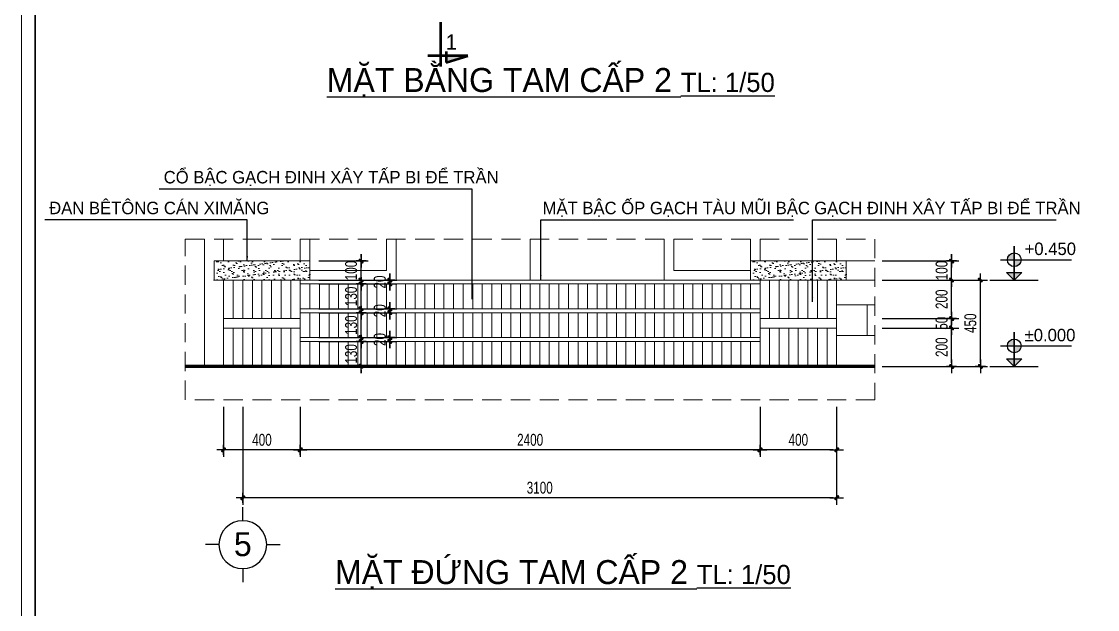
# Model space of a CAD drawing. Header units: inches. Extents: x 88947 to 296847, y 35049 to 161062.
# Drawn here: x 223304 to 228921, y 81401 to 84469 of the extents above; entities that cross this region are included whole.
import ezdxf
from ezdxf.enums import TextEntityAlignment as Align

# ---------------------------------------------------------------- set-up
doc = ezdxf.new("R2010")
doc.units = ezdxf.units.IN
doc.header["$MEASUREMENT"] = 0
doc.header["$PDMODE"] = 1
doc.linetypes.add('DASHED', pattern=[0.75, 0.5, -0.25])
for name, color, linetype, lineweight in [('A-Dims', 145, 'Continuous', 25), ('A-Text', 30, 'Continuous', 9), ('A-Wall', 2, 'Continuous', 35), ('CUA', 42, 'Continuous', 20), ('DIM', 7, 'Continuous', 25), ('GHICHU', 40, 'Continuous', 18), ('HACTH', 8, 'Continuous', 5), ('HATCH', 8, 'Continuous', 5), ('KHUNG 1', 6, 'Continuous', 70), ('KHUNG 2', 144, 'Continuous', 18), ('NETCAT', 4, 'Continuous', 53), ('netthay', 254, 'Continuous', 25), ('THAY', 3, 'Continuous', 18)]:
    doc.layers.add(name, color=color, linetype=linetype, lineweight=lineweight)
doc.layers.add('text', color=2, linetype='Continuous')
doc.styles.add('FRANKO', font='VFRANKO.TTF')
doc.styles.add('TEXT', font='VHELVCN.TTF')
doc.styles.add('tieude', font='VSOUVB.TTF')
doc.styles.add('VHELVEN', font='VHELVEN.TTF')
doc.styles.add('VNCENTURYH', font='VHAVAN.TTF')
doc.styles.add('VNI-HELVE', font='VHELVEN.TTF')
doc.styles.add('VNI-HELVE-CONDENSE', font='VNARIAL.TTF', dxfattribs={"width": 0.7})
doc.dimstyles.new('TAS-50', dxfattribs={"dimscale": 25, "dimtxt": 2.5, "dimasz": 0.7, "dimexe": 1.5, "dimexo": 1.5, "dimgap": 0.8, "dimtad": 1, "dimdec": 0, "dimzin": 3, "dimdsep": 46, "dimtxsty": 'VNI-HELVE-CONDENSE', "dimblk": 'TICK', "dimcen": 2.5, "dimclrt": 71, "dimazin": 2, "dimtfac": 0.75, "dimtdec": 0, "dimtix": 1, "dimtmove": 2, "dimatfit": 2, "dimldrblk": 'TICK123', "dimfxl": 1.5, "dimtolj": 1, "dimtzin": 0, "dimarcsym": 0})
doc.dimstyles.new('TL 50', dxfattribs={"dimscale": 50, "dimtxt": 1.25, "dimasz": 0.5, "dimexe": 1, "dimexo": 1, "dimgap": 0.5, "dimtad": 1, "dimdec": 0, "dimzin": 3, "dimdsep": 46, "dimtxsty": 'VNI-HELVE-CONDENSE', "dimblk": 'DOT', "dimcen": 2, "dimclrt": 7, "dimazin": 2, "dimtfac": 0.75, "dimtdec": 0, "dimtix": 1, "dimtmove": 2, "dimatfit": 2, "dimfxl": 1.5, "dimtolj": 1, "dimtzin": 0, "dimarcsym": 0})

# ---------------------------------------------------------------- blocks, each defined once
blk = doc.blocks.new('khung ten')
at = {"layer": 'A-Wall', "ltscale": 0.7}
blk.add_lwpolyline([(267204, -219099), (305804, -219099), (305804, -190799), (267204, -190799)], close=True, dxfattribs=at)
at = {"layer": 'KHUNG 2', "ltscale": 0.7}
blk.add_lwpolyline([(267004, -219299), (306004, -219299), (306004, -190599), (267004, -190599)], close=True, dxfattribs=at)
blk = doc.blocks.new('TICK')
at = {"layer": 'A-Dims', "color": 1}
for p, q in [((-2, 0), (2, 0)), ((0, 1.5), (0, -1.5))]:
    blk.add_line(p, q, dxfattribs=at)
at = {"layer": 'A-Dims', "color": 1, "const_width": 0.788}
blk.add_lwpolyline([(-0.33, -0.35), (0.38, 0.38)], dxfattribs=at)
at = {"layer": 'A-Dims', "color": 1, "const_width": 0.394}
for points in [[(0.24, 0.52, -0.414214), (0.52, 0.52, -1)], [(0.52, 0.52, -0.414214), (0.52, 0.24, -1)], [(-0.47, -0.21, 0.414214), (-0.47, -0.49, 1)], [(-0.47, -0.49, 0.414214), (-0.19, -0.49, 1)]]:
    blk.add_lwpolyline(points, format="xyb", dxfattribs=at)
blk = doc.blocks.new('*D1241')
at = {"layer": 'Defpoints', "color": 0}
for p in [(227159.6, 82495.1), (227559.6, 82495.1), (227159.6, 82233.9)]:
    blk.add_point(p, dxfattribs=at)
at = {"layer": 'DIM', "color": 0, "lineweight": -2}
for p, q in [((227159.6, 82457.6), (227159.6, 82196.4)), ((227559.6, 82457.6), (227559.6, 82196.4)), ((227542.1, 82233.9), (227177.1, 82233.9))]:
    blk.add_line(p, q, dxfattribs=at)
at = {"layer": 'DIM', "color": 0, "lineweight": -2, "xscale": 17.5, "yscale": 17.5, "zscale": 17.5, "rotation": 180}
blk.add_blockref('TICK', (227159.6, 82233.9), dxfattribs=at)
at = {"layer": 'DIM', "color": 0, "lineweight": -2, "xscale": 17.5, "yscale": 17.5, "zscale": 17.5}
blk.add_blockref('TICK', (227559.6, 82233.9), dxfattribs=at)
at = {"layer": 'DIM', "color": 71, "insert": (227359.6, 82285.8), "char_height": 62.5, "attachment_point": 5, "style": 'VNI-HELVE-CONDENSE'}
blk.add_mtext('\\A1;400', dxfattribs=at)
blk = doc.blocks.new('TICK123')
at = {"layer": 'A-Dims', "color": 1}
blk.add_lwpolyline([(0.05, 0, 0, 0.84, 0), (-2.11, 0, 8.4, 8.4, 0)], format="xyseb", dxfattribs=at)
blk = doc.blocks.new('*D1242')
at = {"layer": 'Defpoints', "color": 0}
for p in [(224759.6, 82495.1), (227159.6, 82495.1), (224759.6, 82233.9)]:
    blk.add_point(p, dxfattribs=at)
at = {"layer": 'DIM', "color": 0, "lineweight": -2}
for p, q in [((224759.6, 82457.6), (224759.6, 82196.4)), ((227159.6, 82457.6), (227159.6, 82196.4)), ((227142.1, 82233.9), (224777.1, 82233.9))]:
    blk.add_line(p, q, dxfattribs=at)
at = {"layer": 'DIM', "color": 0, "lineweight": -2, "xscale": 17.5, "yscale": 17.5, "zscale": 17.5, "rotation": 180}
blk.add_blockref('TICK', (224759.6, 82233.9), dxfattribs=at)
at = {"layer": 'DIM', "color": 0, "lineweight": -2, "xscale": 17.5, "yscale": 17.5, "zscale": 17.5}
blk.add_blockref('TICK', (227159.6, 82233.9), dxfattribs=at)
at = {"layer": 'DIM', "color": 71, "insert": (225959.6, 82285.8), "char_height": 62.5, "attachment_point": 5, "style": 'VNI-HELVE-CONDENSE'}
blk.add_mtext('\\A1;2400', dxfattribs=at)
blk = doc.blocks.new('*D1243')
at = {"layer": 'Defpoints', "color": 0}
for p in [(224359.6, 82495.1), (224759.6, 82495.1), (224359.6, 82233.9)]:
    blk.add_point(p, dxfattribs=at)
at = {"layer": 'DIM', "color": 0, "lineweight": -2}
for p, q in [((224359.6, 82457.6), (224359.6, 82196.4)), ((224759.6, 82457.6), (224759.6, 82196.4)), ((224742.1, 82233.9), (224377.1, 82233.9))]:
    blk.add_line(p, q, dxfattribs=at)
at = {"layer": 'DIM', "color": 0, "lineweight": -2, "xscale": 17.5, "yscale": 17.5, "zscale": 17.5, "rotation": 180}
blk.add_blockref('TICK', (224359.6, 82233.9), dxfattribs=at)
at = {"layer": 'DIM', "color": 0, "lineweight": -2, "xscale": 17.5, "yscale": 17.5, "zscale": 17.5}
blk.add_blockref('TICK', (224759.6, 82233.9), dxfattribs=at)
at = {"layer": 'DIM', "color": 71, "insert": (224559.6, 82285.8), "char_height": 62.5, "attachment_point": 5, "style": 'VNI-HELVE-CONDENSE'}
blk.add_mtext('\\A1;400', dxfattribs=at)
blk = doc.blocks.new('*D1244')
at = {"layer": 'Defpoints', "color": 0}
for p in [(224459.6, 82495.1), (227559.6, 82495.1), (224459.6, 81983.9)]:
    blk.add_point(p, dxfattribs=at)
at = {"layer": 'DIM', "color": 0, "lineweight": -2}
for p, q in [((224459.6, 82457.6), (224459.6, 81946.4)), ((227559.6, 82457.6), (227559.6, 81946.4)), ((227542.1, 81983.9), (224477.1, 81983.9))]:
    blk.add_line(p, q, dxfattribs=at)
at = {"layer": 'DIM', "color": 0, "lineweight": -2, "xscale": 17.5, "yscale": 17.5, "zscale": 17.5, "rotation": 180}
blk.add_blockref('TICK', (224459.6, 81983.9), dxfattribs=at)
at = {"layer": 'DIM', "color": 0, "lineweight": -2, "xscale": 17.5, "yscale": 17.5, "zscale": 17.5}
blk.add_blockref('TICK', (227559.6, 81983.9), dxfattribs=at)
at = {"layer": 'DIM', "color": 71, "insert": (226009.6, 82035.8), "char_height": 62.5, "attachment_point": 5, "style": 'VNI-HELVE-CONDENSE'}
blk.add_mtext('\\A1;3100', dxfattribs=at)
blk = doc.blocks.new('TRUCCOT')
for p, q in [((0, -140), (0, 0)), ((-250, -390), (-390, -390)), ((250, -390), (390, -390)), ((0, -640), (0, -780))]:
    blk.add_line(p, q)
blk.add_circle((0, -390), 250)
at = {"layer": 'GHICHU', "style": 'VHELVEN'}
blk.add_attdef('TRUC', text='', height=280, dxfattribs=at).set_placement((0, -390), align=Align.MIDDLE_CENTER)
blk = doc.blocks.new('*D1245')
at = {"layer": 'Defpoints', "color": 0}
for p in [(227759.6, 82869.4), (228159.8, 82869.4), (227759.6, 82669.4)]:
    blk.add_point(p, dxfattribs=at)
at = {"layer": 'DIM', "color": 0, "lineweight": -2}
for p, q in [((227797.1, 82869.4), (228197.3, 82869.4)), ((228159.8, 82686.9), (228159.8, 82851.9)), ((227797.1, 82669.4), (228197.3, 82669.4))]:
    blk.add_line(p, q, dxfattribs=at)
at = {"layer": 'DIM', "color": 0, "lineweight": -2, "xscale": 17.5, "yscale": 17.5, "zscale": 17.5}
for p, rotation in [((228159.8, 82869.4), 90), ((228159.8, 82669.4), 270)]:
    blk.add_blockref('TICK', p, dxfattribs=dict(at, rotation=rotation))
at = {"layer": 'DIM', "color": 71, "insert": (228107.9, 82769.4), "char_height": 62.5, "attachment_point": 5, "rotation": 90, "style": 'VNI-HELVE-CONDENSE'}
blk.add_mtext('\\A1;200', dxfattribs=at)
blk = doc.blocks.new('*D1246')
at = {"layer": 'Defpoints', "color": 0}
for p in [(227759.6, 82919.4), (228159.8, 82919.4), (227759.6, 82869.4)]:
    blk.add_point(p, dxfattribs=at)
at = {"layer": 'DIM', "color": 0, "lineweight": -2}
for p, q in [((227797.1, 82919.4), (228197.3, 82919.4)), ((228159.8, 82936.9), (228159.8, 82954.4)), ((228159.8, 82869.4), (228159.8, 82919.4)), ((227797.1, 82869.4), (228197.3, 82869.4)), ((228159.8, 82851.9), (228159.8, 82834.4))]:
    blk.add_line(p, q, dxfattribs=at)
at = {"layer": 'DIM', "color": 0, "lineweight": -2, "xscale": 17.5, "yscale": 17.5, "zscale": 17.5}
for p, rotation in [((228159.8, 82919.4), 270), ((228159.8, 82869.4), 90)]:
    blk.add_blockref('TICK', p, dxfattribs=dict(at, rotation=rotation))
at = {"layer": 'DIM', "color": 71, "insert": (228107.9, 82894.4), "char_height": 62.5, "attachment_point": 5, "rotation": 90, "style": 'VNI-HELVE-CONDENSE'}
blk.add_mtext('\\A1;50', dxfattribs=at)
blk = doc.blocks.new('*D1247')
at = {"layer": 'Defpoints', "color": 0}
for p in [(227759.6, 83119.4), (228159.8, 83119.4), (227759.6, 82919.4)]:
    blk.add_point(p, dxfattribs=at)
at = {"layer": 'DIM', "color": 0, "lineweight": -2}
for p, q in [((227797.1, 83119.4), (228197.3, 83119.4)), ((228159.8, 82936.9), (228159.8, 83101.9)), ((227797.1, 82919.4), (228197.3, 82919.4))]:
    blk.add_line(p, q, dxfattribs=at)
at = {"layer": 'DIM', "color": 0, "lineweight": -2, "xscale": 17.5, "yscale": 17.5, "zscale": 17.5}
for p, rotation in [((228159.8, 83119.4), 90), ((228159.8, 82919.4), 270)]:
    blk.add_blockref('TICK', p, dxfattribs=dict(at, rotation=rotation))
at = {"layer": 'DIM', "color": 71, "insert": (228107.9, 83019.4), "char_height": 62.5, "attachment_point": 5, "rotation": 90, "style": 'VNI-HELVE-CONDENSE'}
blk.add_mtext('\\A1;200', dxfattribs=at)
blk = doc.blocks.new('*D1248')
at = {"layer": 'Defpoints', "color": 0}
for p in [(227759.6, 83219.4), (228159.8, 83219.4), (227759.6, 83119.4)]:
    blk.add_point(p, dxfattribs=at)
at = {"layer": 'DIM', "color": 0, "lineweight": -2}
for p, q in [((228159.8, 83236.9), (228159.8, 83254.4)), ((227797.1, 83219.4), (228197.3, 83219.4)), ((228159.8, 83119.4), (228159.8, 83219.4)), ((227797.1, 83119.4), (228197.3, 83119.4)), ((228159.8, 83101.9), (228159.8, 83084.4))]:
    blk.add_line(p, q, dxfattribs=at)
at = {"layer": 'DIM', "color": 0, "lineweight": -2, "xscale": 17.5, "yscale": 17.5, "zscale": 17.5}
for p, rotation in [((228159.8, 83219.4), 270), ((228159.8, 83119.4), 90)]:
    blk.add_blockref('TICK', p, dxfattribs=dict(at, rotation=rotation))
at = {"layer": 'DIM', "color": 71, "insert": (228107.9, 83169.4), "char_height": 62.5, "attachment_point": 5, "rotation": 90, "style": 'VNI-HELVE-CONDENSE'}
blk.add_mtext('\\A1;100', dxfattribs=at)
blk = doc.blocks.new('*D1249')
at = {"layer": 'Defpoints', "color": 0}
for p in [(227759.6, 83119.4), (228309.8, 83119.4), (227759.6, 82669.4)]:
    blk.add_point(p, dxfattribs=at)
at = {"layer": 'DIM', "color": 0, "lineweight": -2}
for p, q in [((227797.1, 83119.4), (228347.3, 83119.4)), ((228309.8, 82686.9), (228309.8, 83101.9)), ((227797.1, 82669.4), (228347.3, 82669.4))]:
    blk.add_line(p, q, dxfattribs=at)
at = {"layer": 'DIM', "color": 0, "lineweight": -2, "xscale": 17.5, "yscale": 17.5, "zscale": 17.5}
for p, rotation in [((228309.8, 83119.4), 90), ((228309.8, 82669.4), 270)]:
    blk.add_blockref('TICK', p, dxfattribs=dict(at, rotation=rotation))
at = {"layer": 'DIM', "color": 71, "insert": (228257.9, 82894.4), "char_height": 62.5, "attachment_point": 5, "rotation": 90, "style": 'VNI-HELVE-CONDENSE'}
blk.add_mtext('\\A1;450', dxfattribs=at)
blk = doc.blocks.new('_Dot')
at = {"layer": 'netthay', "color": 0, "lineweight": -2}
blk.add_line((-0.5, 0), (-1, 0), dxfattribs=at)
at = {"layer": 'netthay', "color": 0, "const_width": 0.5}
blk.add_lwpolyline([(-0.25, 0, 1), (0.25, 0, 1)], format="xyb", close=True, dxfattribs=at)
blk = doc.blocks.new('A$C688775B1')
h = blk.add_hatch(color=256)
h.paths.add_polyline_path([(332, 278), (332, 372, 0.414214), (239, 278)])
h.paths.add_polyline_path([(332, 278), (332, 185, 0.414214), (426, 278)])
h = blk.add_hatch(color=256)
h.paths.add_polyline_path([(434, 104), (330, 104), (330, 0)])
h.paths.add_polyline_path([(330, 104), (226, 104), (330, 0)])
for p, q in [((332, 465), (330, 0)), ((330, 0), (332, 465)), ((145, 278), (1114, 278)), ((0, 0), (660, 0)), ((330, 0), (226, 104)), ((226, 104), (434, 104)), ((330, 0), (434, 104))]:
    blk.add_line(p, q)
blk.add_circle((332, 278), 93.5)
at = {"style": 'TEXT'}
blk.add_attdef('CAO ÑOÄ', (474, 342), '', height=170, dxfattribs=at)
blk = doc.blocks.new('dc')
at = {"layer": 'NETCAT'}
blk.add_hatch(color=256, dxfattribs=at).paths.add_polyline_path([(828, 672), (828, 147), (989, 147)])
for p, q in [((828, 672), (828, -310)), ((989, 147), (828, 672)), ((0, 0), (1087, 0)), ((717, 147), (989, 147))]:
    blk.add_line(p, q, dxfattribs=at)
at = {"style": 'VNI-HELVE', "flags": 4}
blk.add_attdef('E', text='', height=375, dxfattribs=at).set_placement((482, 272), align=Align.MIDDLE_CENTER)
blk = doc.blocks.new('*D2415')
at = {"layer": 'Defpoints', "color": 0}
for p in [(224819.6, 82799.4), (225076.9, 82799.4), (224819.6, 82669.4)]:
    blk.add_point(p, dxfattribs=at)
at = {"layer": 'DIM', "color": 0, "lineweight": -2}
for p, q in [((224857.1, 82799.4), (225114.4, 82799.4)), ((225076.9, 82816.9), (225076.9, 82834.4)), ((225076.9, 82669.4), (225076.9, 82799.4)), ((224857.1, 82669.4), (225114.4, 82669.4)), ((225076.9, 82651.9), (225076.9, 82634.4))]:
    blk.add_line(p, q, dxfattribs=at)
at = {"layer": 'DIM', "color": 0, "lineweight": -2, "xscale": 17.5, "yscale": 17.5, "zscale": 17.5}
for p, rotation in [((225076.9, 82799.4), 270), ((225076.9, 82669.4), 90)]:
    blk.add_blockref('TICK', p, dxfattribs=dict(at, rotation=rotation))
at = {"layer": 'DIM', "color": 71, "insert": (225025, 82734.4), "char_height": 62.5, "attachment_point": 5, "rotation": 90, "style": 'VNI-HELVE-CONDENSE'}
blk.add_mtext('\\A1;130', dxfattribs=at)
blk = doc.blocks.new('*D2416')
at = {"layer": 'Defpoints', "color": 0}
for p in [(224969.6, 82819.4), (224969.6, 82799.4), (225226.9, 82819.4)]:
    blk.add_point(p, dxfattribs=at)
at = {"layer": 'DIM', "color": 0, "lineweight": -2}
for p, q in [((225226.9, 82836.9), (225226.9, 82854.4)), ((225007.1, 82819.4), (225264.4, 82819.4)), ((225007.1, 82799.4), (225264.4, 82799.4)), ((225226.9, 82799.4), (225226.9, 82819.4)), ((225226.9, 82781.9), (225226.9, 82764.4))]:
    blk.add_line(p, q, dxfattribs=at)
at = {"layer": 'DIM', "color": 0, "lineweight": -2, "xscale": 17.5, "yscale": 17.5, "zscale": 17.5}
for p, rotation in [((225226.9, 82819.4), 270), ((225226.9, 82799.4), 90)]:
    blk.add_blockref('TICK', p, dxfattribs=dict(at, rotation=rotation))
at = {"layer": 'DIM', "color": 71, "insert": (225175, 82809.4), "char_height": 62.5, "attachment_point": 5, "rotation": 90, "style": 'VNI-HELVE-CONDENSE'}
blk.add_mtext('\\A1;20', dxfattribs=at)
blk = doc.blocks.new('*D2417')
at = {"layer": 'Defpoints', "color": 0}
for p in [(224819.6, 82949.4), (225076.9, 82949.4), (224819.6, 82819.4)]:
    blk.add_point(p, dxfattribs=at)
at = {"layer": 'DIM', "color": 0, "lineweight": -2}
for p, q in [((225076.9, 82966.9), (225076.9, 82984.4)), ((224857.1, 82949.4), (225114.4, 82949.4)), ((225076.9, 82819.4), (225076.9, 82949.4)), ((224857.1, 82819.4), (225114.4, 82819.4)), ((225076.9, 82801.9), (225076.9, 82784.4))]:
    blk.add_line(p, q, dxfattribs=at)
at = {"layer": 'DIM', "color": 0, "lineweight": -2, "xscale": 17.5, "yscale": 17.5, "zscale": 17.5}
for p, rotation in [((225076.9, 82949.4), 270), ((225076.9, 82819.4), 90)]:
    blk.add_blockref('TICK', p, dxfattribs=dict(at, rotation=rotation))
at = {"layer": 'DIM', "color": 71, "insert": (225025, 82884.4), "char_height": 62.5, "attachment_point": 5, "rotation": 90, "style": 'VNI-HELVE-CONDENSE'}
blk.add_mtext('\\A1;130', dxfattribs=at)
blk = doc.blocks.new('*D2418')
at = {"layer": 'Defpoints', "color": 0}
for p in [(224969.6, 82969.4), (225226.9, 82969.4), (224969.6, 82949.4)]:
    blk.add_point(p, dxfattribs=at)
at = {"layer": 'DIM', "color": 0, "lineweight": -2}
for p, q in [((225007.1, 82969.4), (225264.4, 82969.4)), ((225226.9, 82986.9), (225226.9, 83004.4)), ((225226.9, 82949.4), (225226.9, 82969.4)), ((225007.1, 82949.4), (225264.4, 82949.4)), ((225226.9, 82931.9), (225226.9, 82914.4))]:
    blk.add_line(p, q, dxfattribs=at)
at = {"layer": 'DIM', "color": 0, "lineweight": -2, "xscale": 17.5, "yscale": 17.5, "zscale": 17.5}
for p, rotation in [((225226.9, 82969.4), 270), ((225226.9, 82949.4), 90)]:
    blk.add_blockref('TICK', p, dxfattribs=dict(at, rotation=rotation))
at = {"layer": 'DIM', "color": 71, "insert": (225175, 82959.4), "char_height": 62.5, "attachment_point": 5, "rotation": 90, "style": 'VNI-HELVE-CONDENSE'}
blk.add_mtext('\\A1;20', dxfattribs=at)
blk = doc.blocks.new('*D2419')
at = {"layer": 'Defpoints', "color": 0}
for p in [(224819.6, 83099.4), (225076.9, 83099.4), (224819.6, 82969.4)]:
    blk.add_point(p, dxfattribs=at)
at = {"layer": 'DIM', "color": 0, "lineweight": -2}
for p, q in [((225076.9, 83116.9), (225076.9, 83134.4)), ((224857.1, 83099.4), (225114.4, 83099.4)), ((225076.9, 82969.4), (225076.9, 83099.4)), ((224857.1, 82969.4), (225114.4, 82969.4)), ((225076.9, 82951.9), (225076.9, 82934.4))]:
    blk.add_line(p, q, dxfattribs=at)
at = {"layer": 'DIM', "color": 0, "lineweight": -2, "xscale": 17.5, "yscale": 17.5, "zscale": 17.5}
for p, rotation in [((225076.9, 83099.4), 270), ((225076.9, 82969.4), 90)]:
    blk.add_blockref('TICK', p, dxfattribs=dict(at, rotation=rotation))
at = {"layer": 'DIM', "color": 71, "insert": (225025, 83034.4), "char_height": 62.5, "attachment_point": 5, "rotation": 90, "style": 'VNI-HELVE-CONDENSE'}
blk.add_mtext('\\A1;130', dxfattribs=at)
blk = doc.blocks.new('*D2420')
at = {"layer": 'Defpoints', "color": 0}
for p in [(224969.6, 83119.4), (224969.6, 83099.4), (225226.9, 83119.4)]:
    blk.add_point(p, dxfattribs=at)
at = {"layer": 'DIM', "color": 0, "lineweight": -2}
for p, q in [((225226.9, 83136.9), (225226.9, 83154.4)), ((225007.1, 83119.4), (225264.4, 83119.4)), ((225007.1, 83099.4), (225264.4, 83099.4)), ((225226.9, 83099.4), (225226.9, 83119.4)), ((225226.9, 83081.9), (225226.9, 83064.4))]:
    blk.add_line(p, q, dxfattribs=at)
at = {"layer": 'DIM', "color": 0, "lineweight": -2, "xscale": 17.5, "yscale": 17.5, "zscale": 17.5}
for p, rotation in [((225226.9, 83119.4), 270), ((225226.9, 83099.4), 90)]:
    blk.add_blockref('TICK', p, dxfattribs=dict(at, rotation=rotation))
at = {"layer": 'DIM', "color": 71, "insert": (225175, 83109.4), "char_height": 62.5, "attachment_point": 5, "rotation": 90, "style": 'VNI-HELVE-CONDENSE'}
blk.add_mtext('\\A1;20', dxfattribs=at)
blk = doc.blocks.new('*D2421')
at = {"layer": 'Defpoints', "color": 0}
for p in [(224819.6, 83219.4), (225076.9, 83219.4), (224819.6, 83119.4)]:
    blk.add_point(p, dxfattribs=at)
at = {"layer": 'DIM', "color": 0, "lineweight": -2}
for p, q in [((225076.9, 83236.9), (225076.9, 83254.4)), ((224857.1, 83219.4), (225114.4, 83219.4)), ((225076.9, 83119.4), (225076.9, 83219.4)), ((224857.1, 83119.4), (225114.4, 83119.4)), ((225076.9, 83101.9), (225076.9, 83084.4))]:
    blk.add_line(p, q, dxfattribs=at)
at = {"layer": 'DIM', "color": 0, "lineweight": -2, "xscale": 17.5, "yscale": 17.5, "zscale": 17.5}
for p, rotation in [((225076.9, 83219.4), 270), ((225076.9, 83119.4), 90)]:
    blk.add_blockref('TICK', p, dxfattribs=dict(at, rotation=rotation))
at = {"layer": 'DIM', "color": 71, "insert": (225025, 83169.4), "char_height": 62.5, "attachment_point": 5, "rotation": 90, "style": 'VNI-HELVE-CONDENSE'}
blk.add_mtext('\\A1;100', dxfattribs=at)

msp = doc.modelspace()

# ---------------------------------------------------------------- hatches: boundary and pattern name
at = {"layer": 'HACTH'}
h = msp.add_hatch(dxfattribs=at)
h.set_pattern_fill('AR-SAND', color=256, scale=20, style=0)
h.set_pattern_definition([(37.5, (224309.634, 83119.44), (-1.2599, 38.5365), [0, -30.4, 0, -34, 0, -32.5]), (7.5, (224309.634, 83119.44), (35.3955, 56.443), [0, -16.4, 0, -27.4, 0, -10.5]), (327.5, (224285.034, 83119.44), (62.2828, 0.1132), [0, -10, 0, -36, 0, -47]), (317.5, (224285.034, 83119.44), (60.1225, 17.5535), [0, -5, 0, -23.6, 0, -27])])
h.paths.add_polyline_path([(224809.6, 83169.4), (224809.6, 83169.4), (224809.6, 83219.4), (224309.6, 83219.4), (224309.6, 83119.4), (224339.6, 83119.4), (224779.6, 83119.4), (224809.6, 83119.4)])
h = msp.add_hatch(dxfattribs=at)
h.set_pattern_fill('AR-SAND', color=256, scale=20, style=0)
h.set_pattern_definition([(37.5, (227109.634, 83119.44), (-1.2599, 38.5365), [0, -30.4, 0, -34, 0, -32.5]), (7.5, (227109.634, 83119.44), (35.3955, 56.443), [0, -16.4, 0, -27.4, 0, -10.5]), (327.5, (227085.034, 83119.44), (62.2828, 0.1132), [0, -10, 0, -36, 0, -47]), (317.5, (227085.034, 83119.44), (60.1225, 17.5535), [0, -5, 0, -23.6, 0, -27])])
h.paths.add_polyline_path([(227609.6, 83169.4), (227609.6, 83169.4), (227609.6, 83219.4), (227109.6, 83219.4), (227109.6, 83119.4), (227139.6, 83119.4), (227579.6, 83119.4), (227609.6, 83119.4)])
at = {"layer": 'HATCH'}
h = msp.add_hatch(dxfattribs=at)
h.set_pattern_fill('AR-B816', color=256, scale=20, style=0)
h.set_pattern_definition([(7e-15, (227559.63, 82669.44), (0, 160), []), (90, (227559.63, 82669.44), (-160, 160), [160, -160])])
h.paths.add_polyline_path([(227759.6, 82669.4), (227759.6, 83119.4), (227559.6, 83119.4), (227559.6, 82669.4)])

# ---------------------------------------------------------------- linework, layer by layer
at = {"layer": 'CUA'}
for points in [[(224759.6, 83333.5), (224759.6, 83219.4)], [(224809.6, 83333.5), (224809.6, 83169.4), (225209.6, 83169.4)], [(225209.6, 83333.5), (225209.6, 83169.4)], [(225259.6, 83333.5), (225259.6, 83119.4)], [(225259.6, 83333.5), (225259.6, 83119.4), (225959.6, 83119.4), (225959.6, 83333.5)], [(226659.6, 83333.5), (226659.6, 83119.4), (225959.6, 83119.4), (225959.6, 83333.5)], [(226659.6, 83333.5), (226659.6, 83119.4)], [(226709.6, 83169.4), (227109.6, 83169.4), (227109.6, 83333.5)], [(226709.6, 83333.5), (226709.6, 83169.4)], [(227159.6, 83219.4), (227159.6, 83333.5)]]:
    msp.add_lwpolyline(points, dxfattribs=at)
at = {"layer": 'HACTH'}
for points in [[(224409.6, 83119.4), (224409.6, 82919.4), (224459.6, 82919.4), (224459.6, 83119.4)], [(224459.6, 83119.4), (224459.6, 82919.4), (224509.6, 82919.4), (224509.6, 83119.4)], [(224509.6, 83119.4), (224509.6, 82919.4), (224559.6, 82919.4), (224559.6, 83119.4)], [(224559.6, 83119.4), (224559.6, 82919.4), (224609.6, 82919.4), (224609.6, 83119.4)], [(224609.6, 83119.4), (224609.6, 82919.4), (224659.6, 82919.4), (224659.6, 83119.4)], [(224659.6, 83119.4), (224659.6, 82919.4), (224709.6, 82919.4), (224709.6, 83119.4)], [(224859.6, 83099.4), (224859.6, 82969.4), (224809.6, 82969.4), (224809.6, 83099.4)], [(224909.6, 83099.4), (224909.6, 82969.4), (224859.6, 82969.4), (224859.6, 83099.4)], [(224959.6, 83099.4), (224959.6, 82969.4), (224909.6, 82969.4), (224909.6, 83099.4)], [(225059.6, 83099.4), (225059.6, 82969.4), (225009.6, 82969.4), (225009.6, 83099.4)], [(225109.6, 83099.4), (225109.6, 82969.4), (225059.6, 82969.4), (225059.6, 83099.4)], [(225059.6, 83099.4), (225059.6, 82969.4), (225109.6, 82969.4), (225109.6, 83099.4)], [(225159.6, 83099.4), (225159.6, 82969.4), (225109.6, 82969.4), (225109.6, 83099.4)], [(225109.6, 83099.4), (225109.6, 82969.4), (225159.6, 82969.4), (225159.6, 83099.4)], [(225209.6, 83099.4), (225209.6, 82969.4), (225159.6, 82969.4), (225159.6, 83099.4)], [(225309.6, 83099.4), (225309.6, 82969.4), (225259.6, 82969.4), (225259.6, 83099.4)], [(225359.6, 83099.4), (225359.6, 82969.4), (225309.6, 82969.4), (225309.6, 83099.4)], [(225409.6, 83099.4), (225409.6, 82969.4), (225359.6, 82969.4), (225359.6, 83099.4)], [(225459.6, 83099.4), (225459.6, 82969.4), (225409.6, 82969.4), (225409.6, 83099.4)], [(225559.6, 83099.4), (225559.6, 82969.4), (225509.6, 82969.4), (225509.6, 83099.4)], [(225609.6, 83099.4), (225609.6, 82969.4), (225559.6, 82969.4), (225559.6, 83099.4)], [(225659.6, 83099.4), (225659.6, 82969.4), (225609.6, 82969.4), (225609.6, 83099.4)], [(225709.6, 83099.4), (225709.6, 82969.4), (225659.6, 82969.4), (225659.6, 83099.4)], [(225809.6, 83099.4), (225809.6, 82969.4), (225759.6, 82969.4), (225759.6, 83099.4)], [(225859.6, 83099.4), (225859.6, 82969.4), (225809.6, 82969.4), (225809.6, 83099.4)], [(225909.6, 83099.4), (225909.6, 82969.4), (225859.6, 82969.4), (225859.6, 83099.4)], [(225959.6, 83099.4), (225959.6, 82969.4), (225909.6, 82969.4), (225909.6, 83099.4)], [(226059.6, 83099.4), (226059.6, 82969.4), (226009.6, 82969.4), (226009.6, 83099.4)], [(226109.6, 83099.4), (226109.6, 82969.4), (226059.6, 82969.4), (226059.6, 83099.4)], [(226159.6, 83099.4), (226159.6, 82969.4), (226109.6, 82969.4), (226109.6, 83099.4)], [(226209.6, 83099.4), (226209.6, 82969.4), (226159.6, 82969.4), (226159.6, 83099.4)], [(226309.6, 83099.4), (226309.6, 82969.4), (226259.6, 82969.4), (226259.6, 83099.4)], [(226359.6, 83099.4), (226359.6, 82969.4), (226309.6, 82969.4), (226309.6, 83099.4)], [(226409.6, 83099.4), (226409.6, 82969.4), (226359.6, 82969.4), (226359.6, 83099.4)], [(226459.6, 83099.4), (226459.6, 82969.4), (226409.6, 82969.4), (226409.6, 83099.4)], [(226559.6, 83099.4), (226559.6, 82969.4), (226509.6, 82969.4), (226509.6, 83099.4)], [(226609.6, 83099.4), (226609.6, 82969.4), (226559.6, 82969.4), (226559.6, 83099.4)], [(226659.6, 83099.4), (226659.6, 82969.4), (226609.6, 82969.4), (226609.6, 83099.4)], [(226709.6, 83099.4), (226709.6, 82969.4), (226659.6, 82969.4), (226659.6, 83099.4)], [(226809.6, 83099.4), (226809.6, 82969.4), (226759.6, 82969.4), (226759.6, 83099.4)], [(226859.6, 83099.4), (226859.6, 82969.4), (226809.6, 82969.4), (226809.6, 83099.4)], [(226909.6, 83099.4), (226909.6, 82969.4), (226859.6, 82969.4), (226859.6, 83099.4)], [(226959.6, 83099.4), (226959.6, 82969.4), (226909.6, 82969.4), (226909.6, 83099.4)], [(227059.6, 83099.4), (227059.6, 82969.4), (227009.6, 82969.4), (227009.6, 83099.4)], [(227109.6, 83099.4), (227109.6, 82969.4), (227059.6, 82969.4), (227059.6, 83099.4)], [(227259.6, 83119.4), (227259.6, 82919.4), (227209.6, 82919.4), (227209.6, 83119.4)], [(227309.6, 83119.4), (227309.6, 82919.4), (227259.6, 82919.4), (227259.6, 83119.4)], [(227359.6, 83119.4), (227359.6, 82919.4), (227309.6, 82919.4), (227309.6, 83119.4)], [(227409.6, 83119.4), (227409.6, 82919.4), (227359.6, 82919.4), (227359.6, 83119.4)], [(227459.6, 83119.4), (227459.6, 82919.4), (227409.6, 82919.4), (227409.6, 83119.4)], [(227509.6, 83119.4), (227509.6, 82919.4), (227459.6, 82919.4), (227459.6, 83119.4)], [(224859.6, 82949.4), (224859.6, 82819.4), (224809.6, 82819.4), (224809.6, 82949.4)], [(224909.6, 82949.4), (224909.6, 82819.4), (224859.6, 82819.4), (224859.6, 82949.4)], [(224959.6, 82949.4), (224959.6, 82819.4), (224909.6, 82819.4), (224909.6, 82949.4)], [(225059.6, 82949.4), (225059.6, 82819.4), (225009.6, 82819.4), (225009.6, 82949.4)], [(225109.6, 82949.4), (225109.6, 82819.4), (225059.6, 82819.4), (225059.6, 82949.4)], [(225159.6, 82949.4), (225159.6, 82819.4), (225109.6, 82819.4), (225109.6, 82949.4)], [(225209.6, 82949.4), (225209.6, 82819.4), (225159.6, 82819.4), (225159.6, 82949.4)], [(225309.6, 82949.4), (225309.6, 82819.4), (225259.6, 82819.4), (225259.6, 82949.4)], [(225359.6, 82949.4), (225359.6, 82819.4), (225309.6, 82819.4), (225309.6, 82949.4)], [(225409.6, 82949.4), (225409.6, 82819.4), (225359.6, 82819.4), (225359.6, 82949.4)], [(225459.6, 82949.4), (225459.6, 82819.4), (225409.6, 82819.4), (225409.6, 82949.4)], [(225559.6, 82949.4), (225559.6, 82819.4), (225509.6, 82819.4), (225509.6, 82949.4)], [(225609.6, 82949.4), (225609.6, 82819.4), (225559.6, 82819.4), (225559.6, 82949.4)], [(225659.6, 82949.4), (225659.6, 82819.4), (225609.6, 82819.4), (225609.6, 82949.4)], [(225709.6, 82949.4), (225709.6, 82819.4), (225659.6, 82819.4), (225659.6, 82949.4)], [(225809.6, 82949.4), (225809.6, 82819.4), (225759.6, 82819.4), (225759.6, 82949.4)], [(225859.6, 82949.4), (225859.6, 82819.4), (225809.6, 82819.4), (225809.6, 82949.4)], [(225909.6, 82949.4), (225909.6, 82819.4), (225859.6, 82819.4), (225859.6, 82949.4)], [(225959.6, 82949.4), (225959.6, 82819.4), (225909.6, 82819.4), (225909.6, 82949.4)], [(226059.6, 82949.4), (226059.6, 82819.4), (226009.6, 82819.4), (226009.6, 82949.4)], [(226109.6, 82949.4), (226109.6, 82819.4), (226059.6, 82819.4), (226059.6, 82949.4)], [(226159.6, 82949.4), (226159.6, 82819.4), (226109.6, 82819.4), (226109.6, 82949.4)], [(226209.6, 82949.4), (226209.6, 82819.4), (226159.6, 82819.4), (226159.6, 82949.4)], [(226309.6, 82949.4), (226309.6, 82819.4), (226259.6, 82819.4), (226259.6, 82949.4)], [(226359.6, 82949.4), (226359.6, 82819.4), (226309.6, 82819.4), (226309.6, 82949.4)], [(226409.6, 82949.4), (226409.6, 82819.4), (226359.6, 82819.4), (226359.6, 82949.4)], [(226459.6, 82949.4), (226459.6, 82819.4), (226409.6, 82819.4), (226409.6, 82949.4)], [(226559.6, 82949.4), (226559.6, 82819.4), (226509.6, 82819.4), (226509.6, 82949.4)], [(226609.6, 82949.4), (226609.6, 82819.4), (226559.6, 82819.4), (226559.6, 82949.4)], [(226659.6, 82949.4), (226659.6, 82819.4), (226609.6, 82819.4), (226609.6, 82949.4)], [(226709.6, 82949.4), (226709.6, 82819.4), (226659.6, 82819.4), (226659.6, 82949.4)], [(226809.6, 82949.4), (226809.6, 82819.4), (226759.6, 82819.4), (226759.6, 82949.4)], [(226859.6, 82949.4), (226859.6, 82819.4), (226809.6, 82819.4), (226809.6, 82949.4)], [(226909.6, 82949.4), (226909.6, 82819.4), (226859.6, 82819.4), (226859.6, 82949.4)], [(226959.6, 82949.4), (226959.6, 82819.4), (226909.6, 82819.4), (226909.6, 82949.4)], [(227059.6, 82949.4), (227059.6, 82819.4), (227009.6, 82819.4), (227009.6, 82949.4)], [(227109.6, 82949.4), (227109.6, 82819.4), (227059.6, 82819.4), (227059.6, 82949.4)], [(224409.6, 82869.4), (224409.6, 82669.4), (224459.6, 82669.4), (224459.6, 82869.4)], [(224459.6, 82869.4), (224459.6, 82669.4), (224509.6, 82669.4), (224509.6, 82869.4)], [(224509.6, 82869.4), (224509.6, 82669.4), (224559.6, 82669.4), (224559.6, 82869.4)], [(224559.6, 82869.4), (224559.6, 82669.4), (224609.6, 82669.4), (224609.6, 82869.4)], [(224609.6, 82869.4), (224609.6, 82669.4), (224659.6, 82669.4), (224659.6, 82869.4)], [(224659.6, 82869.4), (224659.6, 82669.4), (224709.6, 82669.4), (224709.6, 82869.4)], [(227259.6, 82869.4), (227259.6, 82669.4), (227209.6, 82669.4), (227209.6, 82869.4)], [(227309.6, 82869.4), (227309.6, 82669.4), (227259.6, 82669.4), (227259.6, 82869.4)], [(227359.6, 82869.4), (227359.6, 82669.4), (227309.6, 82669.4), (227309.6, 82869.4)], [(227409.6, 82869.4), (227409.6, 82669.4), (227359.6, 82669.4), (227359.6, 82869.4)], [(227459.6, 82869.4), (227459.6, 82669.4), (227409.6, 82669.4), (227409.6, 82869.4)], [(227509.6, 82869.4), (227509.6, 82669.4), (227459.6, 82669.4), (227459.6, 82869.4)], [(224859.6, 82799.4), (224859.6, 82669.4), (224809.6, 82669.4), (224809.6, 82799.4)], [(224909.6, 82799.4), (224909.6, 82669.4), (224859.6, 82669.4), (224859.6, 82799.4)], [(224959.6, 82799.4), (224959.6, 82669.4), (224909.6, 82669.4), (224909.6, 82799.4)], [(225059.6, 82799.4), (225059.6, 82669.4), (225009.6, 82669.4), (225009.6, 82799.4)], [(225109.6, 82799.4), (225109.6, 82669.4), (225059.6, 82669.4), (225059.6, 82799.4)], [(225159.6, 82799.4), (225159.6, 82669.4), (225109.6, 82669.4), (225109.6, 82799.4)], [(225209.6, 82799.4), (225209.6, 82669.4), (225159.6, 82669.4), (225159.6, 82799.4)], [(225309.6, 82799.4), (225309.6, 82669.4), (225259.6, 82669.4), (225259.6, 82799.4)], [(225359.6, 82799.4), (225359.6, 82669.4), (225309.6, 82669.4), (225309.6, 82799.4)], [(225409.6, 82799.4), (225409.6, 82669.4), (225359.6, 82669.4), (225359.6, 82799.4)], [(225459.6, 82799.4), (225459.6, 82669.4), (225409.6, 82669.4), (225409.6, 82799.4)], [(225559.6, 82799.4), (225559.6, 82669.4), (225509.6, 82669.4), (225509.6, 82799.4)], [(225609.6, 82799.4), (225609.6, 82669.4), (225559.6, 82669.4), (225559.6, 82799.4)], [(225659.6, 82799.4), (225659.6, 82669.4), (225609.6, 82669.4), (225609.6, 82799.4)], [(225709.6, 82799.4), (225709.6, 82669.4), (225659.6, 82669.4), (225659.6, 82799.4)], [(225809.6, 82799.4), (225809.6, 82669.4), (225759.6, 82669.4), (225759.6, 82799.4)], [(225859.6, 82799.4), (225859.6, 82669.4), (225809.6, 82669.4), (225809.6, 82799.4)], [(225909.6, 82799.4), (225909.6, 82669.4), (225859.6, 82669.4), (225859.6, 82799.4)], [(225959.6, 82799.4), (225959.6, 82669.4), (225909.6, 82669.4), (225909.6, 82799.4)], [(226059.6, 82799.4), (226059.6, 82669.4), (226009.6, 82669.4), (226009.6, 82799.4)], [(226109.6, 82799.4), (226109.6, 82669.4), (226059.6, 82669.4), (226059.6, 82799.4)], [(226159.6, 82799.4), (226159.6, 82669.4), (226109.6, 82669.4), (226109.6, 82799.4)], [(226209.6, 82799.4), (226209.6, 82669.4), (226159.6, 82669.4), (226159.6, 82799.4)], [(226309.6, 82799.4), (226309.6, 82669.4), (226259.6, 82669.4), (226259.6, 82799.4)], [(226359.6, 82799.4), (226359.6, 82669.4), (226309.6, 82669.4), (226309.6, 82799.4)], [(226409.6, 82799.4), (226409.6, 82669.4), (226359.6, 82669.4), (226359.6, 82799.4)], [(226459.6, 82799.4), (226459.6, 82669.4), (226409.6, 82669.4), (226409.6, 82799.4)], [(226559.6, 82799.4), (226559.6, 82669.4), (226509.6, 82669.4), (226509.6, 82799.4)], [(226609.6, 82799.4), (226609.6, 82669.4), (226559.6, 82669.4), (226559.6, 82799.4)], [(226659.6, 82799.4), (226659.6, 82669.4), (226609.6, 82669.4), (226609.6, 82799.4)], [(226709.6, 82799.4), (226709.6, 82669.4), (226659.6, 82669.4), (226659.6, 82799.4)], [(226809.6, 82799.4), (226809.6, 82669.4), (226759.6, 82669.4), (226759.6, 82799.4)], [(226859.6, 82799.4), (226859.6, 82669.4), (226809.6, 82669.4), (226809.6, 82799.4)], [(226909.6, 82799.4), (226909.6, 82669.4), (226859.6, 82669.4), (226859.6, 82799.4)], [(226959.6, 82799.4), (226959.6, 82669.4), (226909.6, 82669.4), (226909.6, 82799.4)], [(227059.6, 82799.4), (227059.6, 82669.4), (227009.6, 82669.4), (227009.6, 82799.4)], [(227109.6, 82799.4), (227109.6, 82669.4), (227059.6, 82669.4), (227059.6, 82799.4)]]:
    msp.add_lwpolyline(points, close=True, dxfattribs=at)
for points in [[(224359.6, 82919.4), (224759.6, 82919.4)], [(227559.6, 82919.4), (227159.6, 82919.4)], [(224359.6, 82869.4), (224759.6, 82869.4)], [(227559.6, 82869.4), (227159.6, 82869.4)]]:
    msp.add_lwpolyline(points, dxfattribs=at)
at = {"layer": 'KHUNG 1'}
msp.add_lwpolyline([(227759.6, 82669.4), (224159.6, 82669.4)], dxfattribs=at)
at = {"layer": 'KHUNG 2', "linetype": 'DASHED', "ltscale": 200}
msp.add_lwpolyline([(224159.6, 83333.5), (227759.6, 83333.5), (227759.6, 82495.1), (224159.6, 82495.1)], close=True, dxfattribs=at)
at = {"layer": 'THAY'}
for points in [[(224159.6, 82669.4), (224259.6, 82669.4), (224259.6, 83333.5)], [(224359.6, 83219.4), (224359.6, 83333.5)], [(224759.6, 83219.4), (224759.6, 83333.5)], [(227159.6, 83333.5), (227159.6, 83219.4)], [(227559.6, 83333.5), (227559.6, 83219.4)], [(224359.6, 82669.4), (224359.6, 83119.4), (224339.6, 83119.4), (224339.6, 83119.4), (224309.6, 83119.4), (224309.6, 83219.4), (224809.6, 83219.4)], [(224759.6, 82669.4), (224759.6, 83119.4), (224779.6, 83119.4), (224779.6, 83119.4), (224809.6, 83119.4), (224809.6, 83219.4), (224309.6, 83219.4)], [(227559.6, 82669.4), (227559.6, 83119.4), (227579.6, 83119.4), (227579.6, 83119.4), (227609.6, 83119.4), (227609.6, 83219.4), (227109.6, 83219.4)], [(227159.6, 82669.4), (227159.6, 83119.4), (227139.6, 83119.4), (227139.6, 83119.4), (227109.6, 83119.4), (227109.6, 83219.4), (227609.6, 83219.4)], [(227559.6, 83219.4), (227759.6, 83219.4)], [(224339.6, 83119.4), (224779.6, 83119.4)], [(224359.6, 83119.4), (224759.6, 83119.4)], [(224759.6, 83119.4), (227159.6, 83119.4)], [(224759.6, 83099.4), (227159.6, 83099.4)], [(227579.6, 83119.4), (227139.6, 83119.4)], [(227559.6, 83119.4), (227159.6, 83119.4)], [(227559.6, 83119.4), (227759.6, 83119.4)], [(224759.6, 82969.4), (227159.6, 82969.4)], [(224759.6, 82949.4), (227159.6, 82949.4)], [(224759.6, 82819.4), (227159.6, 82819.4)], [(224759.6, 82799.4), (227159.6, 82799.4)], [(224759.6, 82669.4), (227159.6, 82669.4)]]:
    msp.add_lwpolyline(points, dxfattribs=at)
for points in [[(224759.6, 83119.4), (224359.6, 83119.4), (224359.6, 82669.4), (224759.6, 82669.4)], [(227159.6, 83119.4), (227559.6, 83119.4), (227559.6, 82669.4), (227159.6, 82669.4)]]:
    msp.add_lwpolyline(points, close=True, dxfattribs=at)

# ---------------------------------------------------------------- block references
ref = msp.add_blockref('dc', (225490.8, 84465.1), dxfattribs=dict(xscale=0.2124999999650754, yscale=0.2125000000232831, zscale=0.2125, rotation=270))
ref.add_attrib('E', '1', dxfattribs={"height": 79.7, "style": 'tieude'}).set_placement((225548, 84361.6), align=Align.MIDDLE_CENTER)
at = {"layer": 'A-Text', "xscale": 0.3535714285681024, "yscale": 0.3535714286845177, "zscale": 0.3535714286832132}
msp.add_blockref('khung ten', (128899.4, 154854.2), dxfattribs=at)
at = {"layer": 'DIM'}
ref = msp.add_blockref('A$C688775B1', (228359.8, 83119.4), dxfattribs=dict(at, xscale=0.3823529411747586, yscale=0.3823529411747586, zscale=0.3823529411764706))
ref.add_attrib('CAO ÑOÄ', '+0.450', (228540.9, 83250.2), dxfattribs={"layer": '0', "height": 65, "style": 'FRANKO'})
ref = msp.add_blockref('A$C688775B1', (228359.8, 82669.4), dxfattribs=dict(at, xscale=0.3823529411747586, yscale=0.3823529411747586, zscale=0.3823529411764706))
ref.add_attrib('CAO ÑOÄ', '%%P0.000', (228540.9, 82800.2), dxfattribs={"layer": '0', "height": 65, "style": 'FRANKO'})
ref = msp.add_blockref('TRUCCOT', (224459.6, 81543.9), dxfattribs=dict(at, xscale=-0.5, yscale=0.5, zscale=0.5, rotation=180))
ref.add_attrib('TRUC', '5', dxfattribs={"layer": 'GHICHU', "height": 125, "style": 'FRANKO'}).set_placement((224459.6, 81741.4), align=Align.MIDDLE_CENTER)

# ---------------------------------------------------------------- texts
at = {"layer": 'text', "style": 'FRANKO'}
for s, p in [('COÅ BAÄC GAÏCH ÑINH XAÂY TAÁP BI ÑEÅ TRAÀN', (224046.6, 83624)), ('ÑAN BEÂTOÂNG CAÙN XIMAÊNG', (223448.8, 83463.3)), ('MAËT BAÄC OÁP GAÏCH TAØU MUÕI BAÄC', (226024.6, 83463.3)), ('GAÏCH ÑINH XAÂY TAÁP BI ÑEÅ TRAÀN', (227442.4, 83463.3))]:
    msp.add_text(s, height=65, dxfattribs=at).set_placement(p)
at = {"layer": 'text', "char_height": 125, "width": 6721.758, "attachment_point": 1, "style": 'VNCENTURYH'}
for s, insert in [('{\\fVNI-Franko|b0|i0|c0|p2;\\LMAËT BAÈNG TAM CAÁP 2 \\H0.8x;TL: 1/50}', (224898, 84226.1)), ('{\\fVNI-Franko|b0|i0|c0|p2;\\LMAËT ÑÖÙNG TAM CAÁP 2 \\H0.8x;TL: 1/50}', (224941, 81658.3))]:
    msp.add_mtext(s, dxfattribs=dict(at, insert=insert))

# ---------------------------------------------------------------- dimensions: what is measured, and where the dimension line sits
at = {"layer": 'DIM'}
for base, p1, p2, picture, middle in [((225076.9, 83219.4), (224819.6, 83119.4), (224819.6, 83219.4), '*D2421', (225025, 83169.4)), ((228159.8, 83219.4), (227759.6, 83119.4), (227759.6, 83219.4), '*D1248', (228107.9, 83169.4)), ((225076.9, 83099.4), (224819.6, 82969.4), (224819.6, 83099.4), '*D2419', (225025, 83034.4)), ((225226.9, 83119.4), (224969.6, 83099.4), (224969.6, 83119.4), '*D2420', (225175, 83109.4)), ((228159.8, 83119.4), (227759.6, 82919.4), (227759.6, 83119.4), '*D1247', (228107.9, 83019.4)), ((228309.8, 83119.4), (227759.6, 82669.4), (227759.6, 83119.4), '*D1249', (228257.9, 82894.4)), ((225076.9, 82949.4), (224819.6, 82819.4), (224819.6, 82949.4), '*D2417', (225025, 82884.4)), ((225226.9, 82969.4), (224969.6, 82949.4), (224969.6, 82969.4), '*D2418', (225175, 82959.4)), ((228159.8, 82919.4), (227759.6, 82869.4), (227759.6, 82919.4), '*D1246', (228107.9, 82894.4)), ((225226.9, 82819.4), (224969.6, 82799.4), (224969.6, 82819.4), '*D2416', (225175, 82809.4)), ((228159.8, 82869.4), (227759.6, 82669.4), (227759.6, 82869.4), '*D1245', (228107.9, 82769.4)), ((225076.9, 82799.4), (224819.6, 82669.4), (224819.6, 82799.4), '*D2415', (225025, 82734.4))]:
    dim = msp.add_linear_dim(base=base, p1=p1, p2=p2, angle=90, dimstyle='TAS-50', dxfattribs=at)
    dim.commit()
    dim.dimension.update_dxf_attribs({"geometry": picture, "text_midpoint": middle})
for base, p1, p2, picture, middle in [((224359.6, 82233.9), (224759.6, 82495.1), (224359.6, 82495.1), '*D1243', (224559.6, 82285.8)), ((224459.6, 81983.9), (227559.6, 82495.1), (224459.6, 82495.1), '*D1244', (226009.6, 82035.8)), ((224759.6, 82233.9), (227159.6, 82495.1), (224759.6, 82495.1), '*D1242', (225959.6, 82285.8)), ((227159.6, 82233.9), (227559.6, 82495.1), (227159.6, 82495.1), '*D1241', (227359.6, 82285.8))]:
    dim = msp.add_linear_dim(base=base, p1=p1, p2=p2, dimstyle='TAS-50', dxfattribs=at)
    dim.commit()
    dim.dimension.update_dxf_attribs({"geometry": picture, "text_midpoint": middle})

# ---------------------------------------------------------------- leaders
at = {"layer": 'HACTH'}
for points in [[(225657.3, 83019.7), (225657.3, 83594.6), (224023.4, 83594.6)], [(224483.1, 83219.4), (224483.1, 83434), (223425.7, 83434)], [(226015.3, 83119.4), (226015.3, 83434), (227334.3, 83434)], [(227433.1, 83005.6), (227433.1, 83434), (228705.9, 83434)]]:
    msp.add_leader(points, dimstyle='TL 50', override={"dimgap": 0.5, "dimtad": 0}, dxfattribs=at)

doc.saveas('drawing.dxf')
